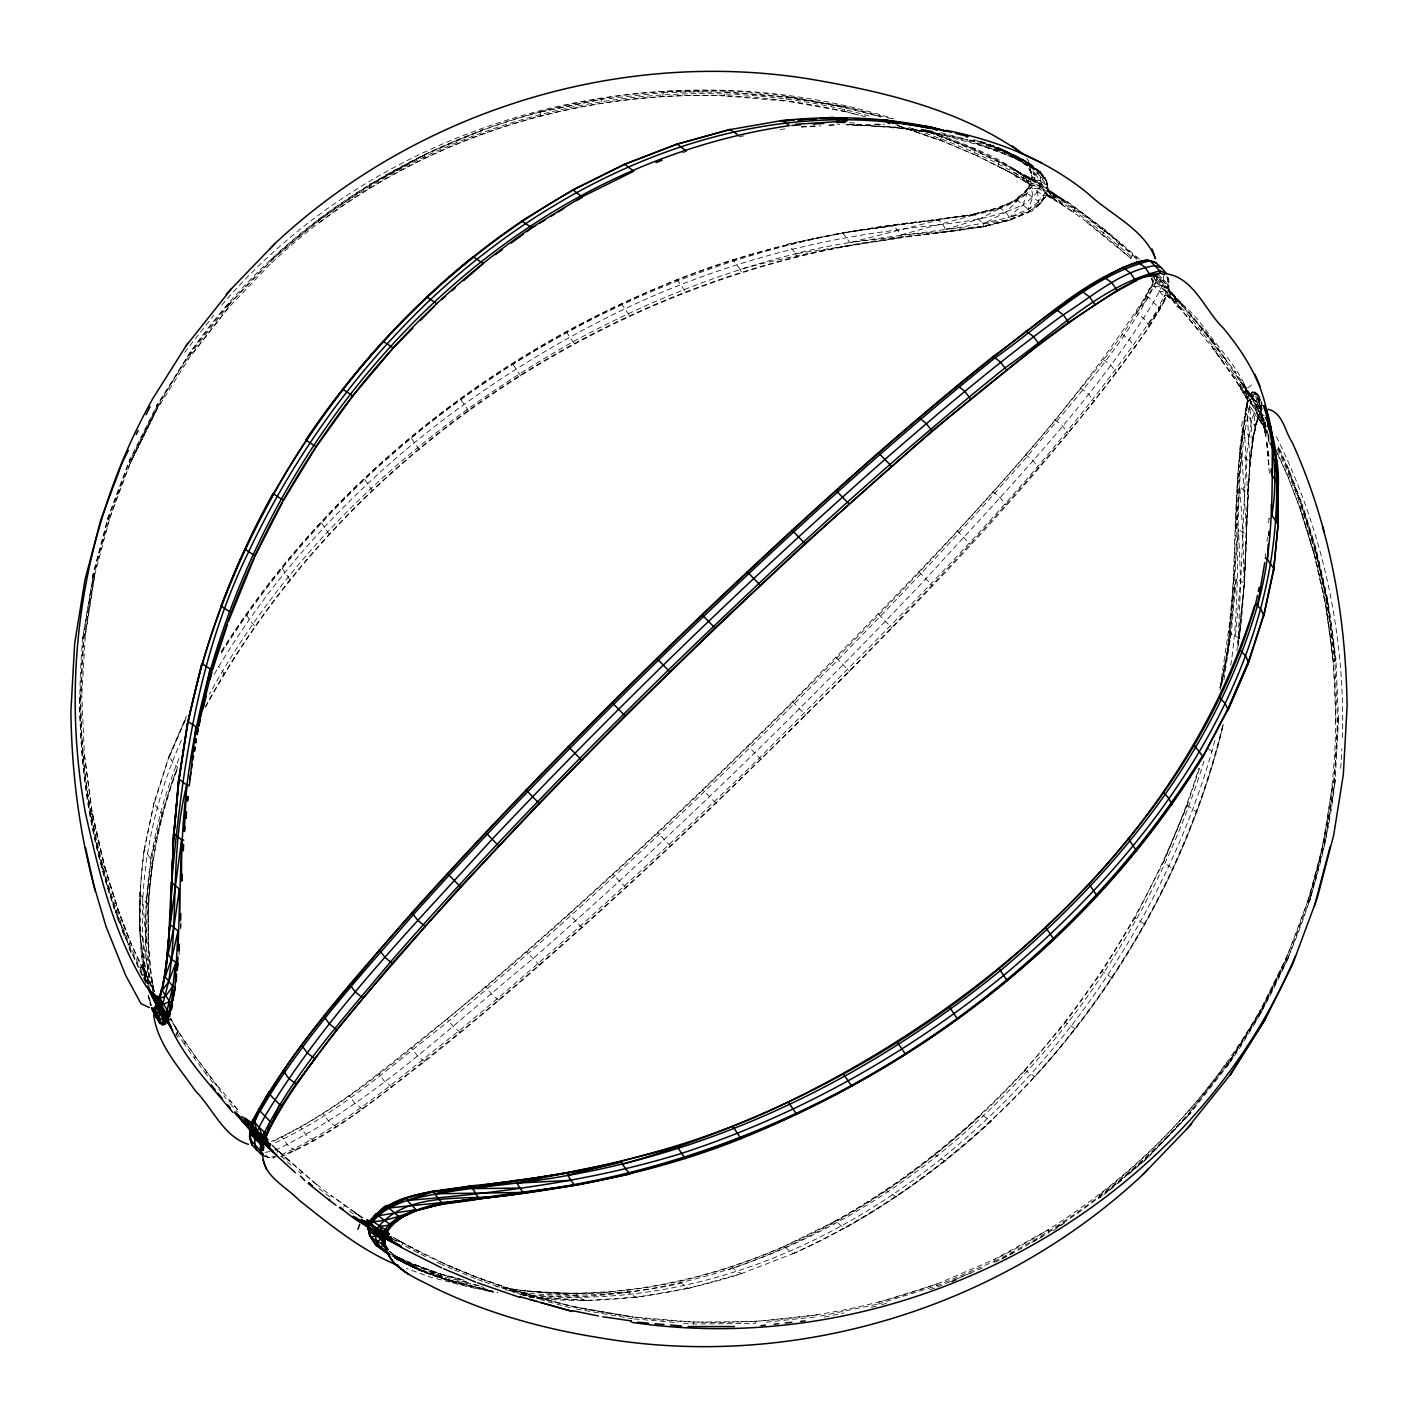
<?xml version="1.0" encoding="UTF-8"?>
<svg xmlns="http://www.w3.org/2000/svg" width="1418" height="1418" viewBox="0 0 1418 1418"><rect width="100%" height="100%" fill="white"/><g stroke="black" fill="none" stroke-linecap="round" stroke-linejoin="round"><path stroke-width="0.75" stroke-dasharray="5 3.75" d="M153.64 990.313C140.949 915.673 151.247 838.41 177.888 767.882M140.01 891.585L139.815 933.576L145.806 981.15C137.493 937.245 138.521 892.082 144.512 847.946L144.388 847.574C138.911 891.213 137.05 935.774 145.008 979.253M147.844 984.429C133.558 901.281 147.773 814.535 182.39 738.016M179.023 758.417C150.255 829.051 138.698 907.307 150.326 982.94M880.897 116.755L845.341 107.272L787.079 96.335C560.589 64.129 320.486 164.453 189.64 353.259L156.618 407.019L129.304 462.002L130.385 463.083L157.646 408.224L190.349 356.078L228.369 307.6L228.582 303.47L229.822 303.824L272.646 259.352L271.494 258.891L271.281 263.34C424.957 117.588 654.407 62.055 858.67 115.018M145.894 981.433L139.903 931.466L140.134 891.957M1264.165 420.313L1249.152 393.619L1247.627 394.062L1249.258 395.976L1252.395 391.988L1257.305 393.442L1260.549 408.437L1259.733 413.276L1264.129 420.88L1260.301 413.613L1259.928 409.731C1256.88 398.812 1242.186 392.024 1241.796 381.779L1260.549 408.437L1260.478 411.645L1268.171 434.068M1230.753 665.379C1244.029 579.873 1230.345 491.16 1249.825 406.292C1254.292 392.644 1236.939 381.052 1234.883 371.268L1241.796 381.779C1235.362 389.365 1249.878 395.941 1247.113 404.786C1227.846 497.789 1241.813 594.638 1220.029 687.624M275.074 1150.282C372.012 1103.984 450.144 1026.597 532.459 959.1C669.597 838.428 800.798 711.056 926.291 578.331C1006.319 490.114 1090.991 403.917 1153.703 301.999C1157.372 293.508 1164.533 285.461 1163.434 275.571M180.795 927.354L180.919 921.044M1238.871 641.166L1237.843 647.547L1246.103 457.996L1251.58 420.348L1258.776 399.433L1254.895 393.53L1252.395 391.988L1249.258 395.976L1247.627 394.062M1220.437 687.836C1242.7 593.717 1227.651 495.467 1248.425 401.489L1232.703 375.274L1212.355 347.109L1214.482 343.032L1182.027 303.682L1156.804 276.616L1156.804 278.584C1059.193 437.24 921.221 568.033 792.591 701.786C681.633 811.894 567.501 918.953 447.219 1018.868C391.013 1062.578 336.881 1111.96 271.387 1141.437M180.777 929.357L180.99 922.746M1239.456 385.98L1212.195 347.321L1179.953 307.812L1168.786 288.918L1155.581 280.144L1152.16 280.392L1151.451 278.194L1152.604 281.402L1156.113 282.182L1166.11 292.445L1166.748 295.919C1183.516 301.999 1195.268 315.7 1205.672 329.738C1219.888 349.909 1239.013 368.042 1247.361 391.581L1244.135 383.888L1248.496 394.133L1244.915 413.737L1247.468 415.084L1242.345 429.796L1239.19 453.406L1241.849 454.239L1246.599 535.508L1244.33 584.464L1239.013 638.862C1249.878 564.701 1241.051 488.182 1258.103 415.066L1250.711 402.783L1247.45 401.223L1248.124 396.579L1246.316 390.553L1224.585 358.169L1190.393 314.548L1169.052 291.629L1168.627 281.278L1166.606 275.5M1221.625 684.929C1242.842 589.197 1231.338 490.22 1248.496 394.133L1245.943 410.245L1247.858 401.329L1247.113 404.786L1249.825 406.292C1247.858 410.883 1236.283 428.785 1244.525 430.576L1247.663 494.279L1246.351 534.249L1244.135 584.269L1236.939 650.844M1239.598 385.767L1243.994 393.584L1246.475 389.294L1245.376 389.542L1251.598 396.934L1251.527 399.025L1248.425 401.489L1247.113 404.786M1246.404 535.295L1249.914 463.916L1247.468 415.084L1254.983 426.003L1254.983 428.076L1249.63 462.055L1246.351 534.249L1235.911 528.205L1237.542 486.321L1241.849 454.239L1249.63 462.055L1252.2 440.112L1258.103 415.066L1253.866 412.053L1249.825 406.292L1252.466 442.345L1247.574 493.056L1239.757 486.746L1237.099 486.108L1239.651 453.671L1244.525 430.576L1252.2 440.112L1258.138 417.654L1267.143 432.189L1263.013 424.673L1259.804 412.762L1250.711 402.783L1247.68 405.158L1244.915 413.737M662.525 96.495L663.589 91.674L725.52 91.036L724.314 95.857C579.625 90.646 433.89 135.685 318.501 223.353L318.82 218.833L319.865 219.382L272.504 259.37M766.429 1322.196L817.105 1316.755L817.016 1314.911L755.475 1321.505L755.422 1323.384L693.508 1324.022L680.303 1322.888M1239.013 638.862L1244.33 584.464L1246.599 535.508M85.346 635.104L83.804 635.441C74.994 728.923 85.7 824.124 116.4 912.926C92.737 844.366 81.003 772.066 80.596 699.57L79.497 697.514L81.783 695.671L85.346 635.104L94.793 575.123L93.269 575.354L82.882 636.877C74.817 723.251 82.723 811.433 109.558 894.084M80.596 699.57L83.875 638.951L93.322 578.952L92.347 576.736L107.91 517.694L129.428 460.354L157.628 404.095L159.029 404.236L131.768 459.095L108.938 520.246L107.91 517.694L110.303 516.258L94.616 575.194L85.169 635.175M1335.224 779.616L1325.741 839.704L1310.09 900.306L1307.697 901.742C1347.898 774.228 1344.158 634.449 1300.111 508.424L1302.433 504.684L1289.423 470.723L1278.345 446.156L1278.203 447.468C1309.807 514.185 1328.347 586.609 1335.791 659.937L1333.328 662.046L1336.022 722.418L1338.503 720.486L1337.404 718.43C1336.5 842.044 1296.637 964.293 1226.198 1065.698L1228.36 1064.741C1286.764 980.848 1323.774 882.723 1335.118 781.123L1334.125 779.049M1338.592 718.997L1335.118 781.123L1324.731 842.646L1309.186 901.653M1340.719 768.361L1341.836 748.686M1342.438 737.75C1345.327 633.421 1322.374 528.152 1275.42 434.83M83.963 639.093L82.882 636.877M1335.791 659.937L1328.081 600.842L1316.134 548.801L1302.433 504.684L1301.334 504.56L1315.089 548.695L1327.018 600.629L1328.081 600.842L1325.706 604.405L1333.328 662.046L1325.706 604.405L1313.777 552.471L1316.134 548.801L1315.089 548.695L1301.334 504.56M179.005 955.289L179.306 950.964M129.304 462.002L130.314 459.06L131.768 459.095M1286.232 958.905L1287.686 958.94L1310.197 898.711L1309.062 897.754L1287.615 954.917L1288.572 957.646L1260.372 1013.905L1227.509 1065.964M1236.354 528.4L1239.757 486.746L1242.788 531.413L1244.135 584.269M755.475 1321.505L693.686 1322.143L693.508 1324.022M228.582 303.47L190.491 352.036L156.778 405.353L157.646 408.224M115.372 912.891L117.871 909.009L104.329 865.228L92.276 813.56L84.672 755.954L82.209 758.063L83.29 759.959M1266.983 541.375L1267.373 537.156M1268.702 522.391L1269.075 518.173L1268.578 522.746M1223.876 679.966L1231.249 633.031L1236.336 578.243L1233.749 577.605M1235.45 635.477L1240.555 580.724L1238.534 528.79L1228.697 632.268L1238.96 638.029M185.74 718.235L169.522 755.723L172.127 761.75L177.534 767.51C155.82 823.45 147.383 883.184 146.107 942.899L148.5 944.069M1265.104 557.912L1265.53 553.516M994.603 1262.463C1068.126 1226.215 1133.868 1175.327 1188.337 1114.158L1189.418 1114.53L1190.429 1111.606L1228.52 1063.039L1261.382 1010.981L1288.696 955.998M1251.598 396.934L1262.428 415.687L1259.468 420.295L1266.965 432.401M175.708 1035.406L178.048 1031.205L170.142 1018.656L185.35 1042.744L225.994 1098.702M891.55 118.775L845.447 106.51L787.079 96.335L785.732 101.157L724.314 95.857M1102.566 234.732L1104.392 231.4L1089.148 219.489L1024.7 175.017C1044.889 186.538 1069.261 203.182 1089.414 218.319L1087.376 222.839L1130.855 258.448C1104.64 235.813 1077.999 212.895 1047.512 196.216L1046.874 192.671L1048.079 189.126L1046.963 187.601L1034.785 179.82L1028.741 178.987L1014.916 170.266L1041.113 183.347C1037.107 198.928 1019.081 204.99 1010.059 217.078C939.709 234.963 866.026 235.158 795.64 253.733C718.004 273.107 643.471 303.47 573.226 341.667C424.868 425.24 291.647 543.449 209.492 694.129M1225.347 359.162L1214.482 343.032L1213.578 343.316L1225.347 359.162L1223.22 362.175L1212.195 347.321M151.655 977.782L153.853 990.491L151.655 977.782L149.244 976.594L148.128 943.75L148.163 903.727L152.896 860.088L150.556 858.741L144.281 849.524L154.208 802.021L169.398 755.369L186.485 715.913M152.612 991.731L148.128 943.75L148.553 904.064L146.178 902.805L152.541 859.751M1151.451 278.194L1153.082 280.197L1151.15 285.408L1154.092 286.312L1159.339 291.133L1166.11 292.445L1200.302 332.202L1202.57 327.895L1213.648 343.333M82.776 638.384L93.269 575.354M1048.717 1233.217L1048.434 1229.725L994.036 1259.539L936.961 1284.052L877.724 1302.557L877.919 1304.135L817.105 1316.755M1323.207 842.877L1332.831 782.825L1334.196 782.559L1337.582 721.957L1334.71 658.041L1335.898 658.501L1338.503 720.486M1181.814 304.888L1182.027 303.682L1170.329 293.154L1171.569 292.392L1175.114 297.585C1169.407 301.006 1180.361 312.811 1181.814 304.888C1175.469 297.266 1164.639 290.584 1168.131 278.992L1165.791 276.315M1245.465 392.237L1247.131 400.036L1250.375 400.479L1260.478 411.645L1258.457 418.877L1259.468 420.295L1258.103 415.066L1264.236 423.663L1262.729 424.939L1255.107 407.586L1224.496 360.863L1190.234 317.153L1161.431 287.021L1154.092 286.312L1136.048 312.793L1143.971 318.607L1149.466 326.583C1025.267 502.451 868.791 652.635 716.037 803.297C622.094 892.808 526.113 980.387 424.815 1061.568C379.014 1095.866 334.719 1134.755 281.225 1156.645M1220.047 687.624L1236.336 578.243L1244.082 583.347M1154.553 275.925C1160.81 278.318 1168.432 284.451 1169.052 291.629L1175.309 296.38L1175.114 297.585L1153.401 275.127L1156.113 282.182C1123.464 346.701 1073.568 400.372 1027.837 455.692C939.514 557.097 845.748 653.663 749.75 747.8C652.51 842.416 552.878 934.71 448.442 1021.35C392.095 1065.166 337.856 1114.654 272.221 1144.202M1152.568 276.882L1167.581 292.445L1172.987 300.882L1167.493 296.114L1168.928 281.757L1166.908 275.978C1171.693 280.853 1164.905 289.875 1171.569 292.392L1168.893 297.319L1166.748 295.919C1054.407 468.525 903.55 612.009 759.587 757.886C662.348 852.502 562.716 944.778 458.28 1031.453C401.418 1075.571 346.825 1125.803 280.303 1155.067M425.595 1256.667L402.109 1244.543L402.836 1243.09L443.338 1263.208L477.21 1277.636L521.505 1292.95L573.971 1306.687L632.268 1316.843L631.949 1318.722L573.528 1308.53L573.971 1306.687C514.645 1292.454 456.277 1272.832 402.836 1243.09L395.533 1238.375M787.079 97.133L845.376 107.289L843.994 111.295L785.767 100.891M1130.855 258.448L1132.822 254.212L1104.64 230.248L1089.414 218.319L1048.381 190.881C1046.059 163.779 1012.558 155.537 992.547 145.398M1220.1 689.963L1231.249 633.031M1117.508 247.122L1119.6 242.655L1088.811 218.868M270.714 260.061C347.109 189.25 440.927 138.184 541.658 111.703L541.091 110.923L540.471 112.004L540.276 115.691M144.281 849.524L154.208 802.021M1104.392 231.4L1104.64 230.248L1119.351 243.825M1252.254 441.937L1257.27 421.128L1257.199 418.186L1253.866 412.053L1254.983 426.003L1257.89 418.611L1265.476 423.574M484.708 1281.961L521.009 1294.528L521.576 1292.72L477.299 1277.405L443.249 1263.438L442.611 1264.945L452.608 1269.128M908.849 127.549C951.726 141.711 994 159.153 1032.251 183.383C1039.731 181.415 1052.617 206.461 1055.79 195.968L1051.553 191.873L1050.632 192.919L1064.174 200.151L1062.188 204.706L1039.288 188.665L1032.96 185.155L1029.344 185.209C1030.496 190.561 1009.563 200.771 1017.823 200.487L1028.103 209.315C1029.805 218.549 1043.152 198.325 1046.573 196.127L1047.512 196.216L1045.137 192.883L1050.525 194.833L1074.401 210.892L1103.629 233.172L1131.812 257.154M1214.907 740.444C1134.329 1039.146 850.747 1327.496 522.285 1294.811M1222.6 725.768C1166.713 952.914 1007.276 1156.219 793.123 1253.636L783.87 1246.493C693.898 1285.47 593.061 1304.135 495.751 1286.41M783.87 1246.493L835.539 1220.898L841.122 1225.79L845.695 1227.669C1033.616 1121.496 1172.863 933.948 1223.38 724.474M1223.291 724.385C1192.113 855.479 1124.722 976.754 1034.91 1076.741L1024.718 1070.005C969.735 1129.508 906.244 1181.159 835.539 1220.898M1055.79 195.968L1056.073 194.815L1049.054 191.731L1048.079 189.126L1032.251 183.383L1028.83 184.375L1013.64 174.06L973.9 154.137L975.566 149.688L923.898 129.446M92.259 578.296L108.814 516.347M221.385 651.429C358.984 435.113 590.491 279.452 842.522 232.712L850.091 242.62C909.807 233.757 972.695 235.406 1029.255 212.062L1010.981 219.896L1005.823 212.151L999.052 207.258C1011.194 202.898 1024.292 197.226 1030.337 185.014L1023.672 177.959L1024.7 175.017L999.69 161.368L975.566 149.688L921.647 129.481M1307.875 901.688L1324.589 838.871L1325.653 841.264L1323.384 842.806M150.556 858.741L162.343 814.198L154.119 803.864L169.398 755.369M898.268 125.901L940.276 140.4L941.96 135.685L921.806 129.091M1024.718 1070.005C1102.779 982.922 1164.16 880.117 1198.866 768.201M1199.557 768.432L1187.079 805.495L1163.309 862.374L1173.342 868.986M1204.042 761.005C1119.706 1038.118 871.84 1287.012 570.993 1296.974L522.533 1294.864M107.803 519.289L130.314 459.06M482.687 1281.269L476.643 1279.178L477.21 1277.636M1014.366 172.588C1037.249 185.616 1007.081 178.26 1015.394 169.646L975.194 150.361M973.9 154.137L1013.533 174.272L997.988 165.8L999.282 162.024M1187.929 803.793L1163.912 861.24L1134.949 917.871L1144.982 924.465M176.665 769.956L175.46 772.81C154.154 829.619 143.041 890.203 145.735 950.946L149.191 988.736M169.345 757.106L186.467 717.579M418.044 1252.998L418.859 1251.296L393.477 1237.595L400.975 1241.991M130.296 462.888L157.558 408.029M1258.971 1013.764L1261.222 1012.647L1260.442 1009.97L1287.615 954.917M1286.41 958.869L1259.149 1013.728L1226.357 1065.68L1188.337 1114.158M1046.874 192.671C1044.144 185.474 1025.267 192.015 1029.698 183.986L1024.399 176.151L999.371 162.485L975.212 150.787L941.587 136.784L919.52 129.162M1261.364 401.418C1264.448 409.128 1256.1 412.851 1263.775 418.842M1149.466 326.583L1159.197 310.028L1158.364 307.334L1166.11 292.445L1167.581 292.445M1262.02 409.536L1254.841 391.935L1257.961 398.919L1260.425 400.284L1255.249 392.343L1252.803 392.414L1250.57 394.771L1253.264 396.296L1260.549 408.437L1261.949 405.743L1258.776 399.433M1264.236 423.663L1265.104 421.997M214.242 674.259C308.592 513.245 458.298 389.17 625.232 308.61C711.251 267.931 803.598 241.485 898.019 229.876C939.886 223.14 984.358 223.636 1023.158 204.564L1027.075 193.149L1032.96 185.155L1029.379 179.093L1024.399 176.151M205.202 706.855C344.149 451.899 614.189 273.266 901.564 237.125L986.698 226.331C903.975 237.196 820.916 247.459 740.178 269.331L732.751 259.405M205.557 707.227C335.96 467.071 583.525 295.547 850.924 245.314L852.838 244.959M273.479 1141.206C352.728 1103.186 417.991 1041.751 485.966 987.123C592.104 896.353 693.934 800.621 792.981 702.194C883.715 611.335 972.553 518.421 1055.276 420.153C1090.495 375.912 1129.1 332.893 1153.614 281.438L1153.082 280.197M1149.183 326.122L1167.493 296.114L1166.748 294.926L1164.001 296.504C1165.525 307.387 1152.55 316.285 1149.183 326.122C1124.704 363.682 1096.468 398.582 1067.931 433.11C985.191 531.36 896.318 624.257 805.584 715.097C694.59 825.205 580.441 932.282 460.159 1032.233C402.889 1076.599 347.995 1127.434 280.746 1156.344M1253.264 396.296L1248.673 395.551L1252.519 397.501L1254.895 393.53L1257.305 393.442L1260.141 397.82M354.996 1212.78L362.547 1217.53L331.457 1195.817L354.996 1212.78L354.039 1214.393L347.091 1209.554M222.98 674.649L223.991 673.018L218.354 666.637M1135.269 917.286L1102.229 971.401L1065.113 1022.857M343.617 1207.143L344.609 1205.548M1073.408 212.487L1074.844 208.517M277.059 1152.426L278.176 1150.937L272.575 1145.336M221.509 651.766C327.381 482.315 493.145 354.447 677.184 279.594C760.473 246.094 849.134 229.308 938.06 219.506C968.299 215.111 1002.739 214.029 1027.075 193.149L1038.348 201.409L1039.678 204.05L1028.919 211.583L1010.697 219.4L983.082 223.991L974.077 214.207L842.522 232.712L975.584 214.597L901.068 234.856L893.287 224.895L938.06 219.506L942.881 224.257L946.763 232.073M221.438 652.954C376.639 408.419 650.667 243.506 939.39 219.896L850.091 242.62L850.924 245.314M288.35 1160.615L270.944 1144.255L316.657 1184.597L315.753 1185.944M316.657 1184.597L288.492 1160.403M301.91 1172.066L300.829 1173.608L297.851 1171.002M218.709 1087.446L195.418 1056.676L172.854 1023.264M206.868 1072.079L205.61 1073.408L213.604 1083.547M195.418 1056.676L194.142 1057.97L205.61 1073.408M156.778 405.353L157.628 404.095M185.492 1042.531L184.18 1043.808L194.142 1057.97M1232.561 375.486L1234.883 371.268L1224.656 358.187M189.64 353.259L191.802 352.302C144.246 420.437 111.136 498.002 93.411 579.129L93.322 578.952M1189.011 318.536L1190.446 314.566M1262.055 408.597L1260.017 414.322L1264.005 419.108M1015.341 199.938L1031.329 187.495L1043.223 195.312C1046.555 206.957 1018.177 215.288 1010.059 217.078L1028.103 209.315L1046.573 196.127L1049.196 197.084L1051.553 191.873C1044.127 190.26 1049.657 177.693 1041.805 174.184C985.085 135.809 913.227 127.407 846.333 124.766L891.39 126.663L925.83 130.474M1148.633 323.924L1158.896 309.549L1166.748 294.926L1168.893 297.319M1136.509 313.112L1148.474 297.177L1158.364 307.334M184.588 352.408L188.576 347.339M189.906 345.655L193.894 340.568M195.205 338.884L199.194 333.797M200.523 332.113L213.799 315.186M229.822 303.824L189.48 354.961L190.437 356.272L228.44 307.812L271.21 263.11M877.919 1304.135L937.263 1285.594L994.497 1261.276L994.071 1259.769C1086.667 1214.145 1167.51 1145.691 1227.563 1061.727L1228.36 1064.741L1189.418 1114.53M1037.497 191.058L1038.348 201.409L1045.137 192.883M83.113 756.556C91.106 835.149 111.792 912.855 147.791 983.348L149.174 982.213C121.859 929.215 103.868 871.928 92.276 813.56L84.477 756.06L81.783 695.671M1039.678 204.05L1044.658 198.024M1024.292 1071.228L1065.503 1022.396L1075.535 1028.972M129.198 947.1L139.159 969.256L141.445 966.527M1028.316 187.265L1033.527 181.681L1033.474 179.82L1028.741 178.987L1029.645 177.941L1033.527 181.681L1046.963 187.601L1048.965 190.987L1064.174 200.151M1056.073 194.815L1055.4 195.507L1063.553 200.7M228.794 1102.07L230.017 1100.687L238.862 1111.109L218.851 1087.251M221.757 305.03C383.232 116.506 658.466 44.543 893.712 118.811M227.571 306.394C382.559 125.901 643.878 51.952 871.68 116.719M1190.234 1113.343L1147.286 1157.939L1099.943 1198.033L1099.499 1194.647M1187.894 1116.126L1146.506 1159.109L1126.211 1176.284M1025.09 1070.289C943.768 1159.02 842.646 1231.037 728.161 1269.908M1288.359 470.687L1301.423 504.648L1288.359 470.687L1289.423 470.723L1286.977 474.693L1277.618 453.973M793.123 1253.636L794.027 1253.282C866.859 1220.916 933.044 1175.132 991.501 1121.142L981.451 1114.566C854.806 1232.986 678.885 1316.188 502.575 1287.739M1099.57 1194.86C1164.603 1144.344 1219.693 1081.455 1260.354 1009.776L1260.442 1009.97M1098.276 1198.618L1145.496 1158.63L1146.506 1159.109L1146.719 1154.66M1109.319 1190.588L1116.072 1184.863M1117.774 1183.427L1124.527 1177.702M980.423 141.463C998.378 145.983 1014.083 158.692 1029.734 165.906L1034.041 172.907L1034.679 177.764L1031.187 179.873L1032.286 177.693L1029.734 165.906L1018.585 157.416L998.662 147.596L996.535 147.844L974.485 139.886M1247.734 387.858L1251.669 384.898M1313.777 552.471L1325.706 604.405M102.947 869.234L101.919 867.639L104.329 865.228L92.454 813.453M319.724 219.382L370.931 184.287L425.223 154.473L482.439 130.208L481.748 129.463L481.074 134.196M1057.544 1227.137L1064.617 1222.298M1053.29 1230.7L1065.645 1222.21M1257.199 418.186L1258.138 417.654L1258.457 418.877M994.497 1261.276C1068.729 1224.567 1135.588 1173.679 1190.429 1111.606L1189.56 1110.188M1001.693 1258.989L1016.741 1250.729M1031.79 1242.487L1043.081 1236.301M1175.309 296.38L1174.388 296.841L1202.375 329.118M92.276 813.56L90.008 815.704L91.071 817.442M937.528 1286.959L984.907 1266.877M950.734 1281.571L970.479 1273.169M952.045 1281.819L957.965 1279.302M999.052 207.258L1015.802 200.186L1027.075 193.149C1020.145 193.61 1030.673 185.847 1032.96 185.155L1047.158 190.367L1054.248 199.211L1073.55 212.275M682.413 152.878L686.436 151.336M731.564 1266.664L736.864 1271.698L741.986 1273.541C676.067 1294.74 606.319 1305.109 537.138 1298.392M740.692 1273.86L794.027 1253.282M974.077 214.207L999.442 207.524L1017.823 200.487L1005.823 212.151L983.082 223.991L983.826 226.827L1010.981 219.896L983.578 226.331L946.072 229.273L979.501 218.975L1001.197 207.879L974.077 214.207L938.06 219.506M741.72 1273.47L688.138 1288.501L679.116 1281.287M689.272 1288.093L636.008 1297.452L628.316 1292.401L627.093 1290.203M637.231 1297.027L584.783 1300.714L577.108 1295.644L575.992 1293.446M521.505 1292.95C656.339 1334.409 804.236 1332.548 936.926 1283.804L936.908 1287.455L926.663 1290.646M881.624 1304.72L889.813 1302.149M1260.549 408.437L1261.878 408.065L1260.531 410.812L1246.316 390.553M393.725 1256.419C422.068 1275.544 456.454 1283.042 489.121 1291.39L490.929 1291.036C457.535 1282.865 423.681 1274.605 393.46 1257.642L441.636 1276.165L470.918 1283.645M973.758 213.941L999.442 207.524M393.885 1255.657L420.703 1269.837L401.081 1259.999L398.671 1260.159L420.703 1269.837L451.722 1281.003L449.772 1281.323L414.34 1267.887L393.46 1257.642M1262.428 415.687L1260.921 416.094L1264.324 420.862M541.57 111.685L602.349 99.1L601.923 98.303L600.984 103.089M540.471 112.004L601.338 99.366L663.89 92.489M824.319 1317.092L830.913 1315.762M832.986 1315.301L843.94 1312.962M871.237 1307.307L877.529 1305.996M738.884 136.713L745.389 135.596M780.06 129.641L786.565 128.542M512.536 1291.816C568.583 1298.232 625.338 1295.485 680.463 1283.45M265.06 1152.355L271.228 1151.345M276.457 1156.131L268.25 1157.478L262.17 1155.315M265.645 1155.085L268.25 1157.478L274.613 1157.354M264.439 1155.883L270.998 1158.329L275.074 1157.655M894.758 225.533L842.771 232.977L788.124 243.843L795.64 253.733L901.777 237.604M983.826 226.827L946.533 231.595L901.068 234.856L901.564 237.125M801.259 126.787L816.165 125.847M828.945 125.032L839.598 124.359M801.56 127.106L820.721 125.901M829.229 125.351L835.627 124.961M1043.223 195.312L1047.494 195.276L1049.196 197.084M628.316 1292.401L576.275 1293.783L526.326 1291.018L527.319 1293.216L534.976 1298.285M663.057 92.737C736.261 89.618 810.192 96.619 880.667 117.074M1033.474 179.82L1040.901 181.185L1046.661 185.297L1048.168 189.888L1062.312 204.493M848.106 124.288L884.3 124.713M1041.113 183.347L1040.901 181.185L1034.679 177.764C1027.181 176.895 1032.96 161.28 1025.037 157.345M534.515 1297.576L527.656 1296.531L586.113 1300.271M849.559 122.781L858.209 123.206M875.526 124.04L884.194 124.465M848.194 124.536C909.647 127.071 973.404 134.125 1028.617 163.176L1029.752 165.445M536.376 1297.842L586.414 1300.341M577.108 1295.644L526.592 1291.337L501.423 1287.402M725.626 91.833L787.114 97.151M693.686 1322.143L632.268 1316.843L573.918 1306.935M634.147 1318.9L658.324 1320.991M660.522 1321.186L678.105 1322.693M927.992 130.722L934.444 131.431M1252.395 391.988L1255.249 392.343L1258.369 399.291L1267.178 435.149M481.358 1286.303L489.121 1291.39L497.718 1292.56M1041.805 174.184L1045.775 179.891L1047.742 187.442L1047.158 182.319L1040.883 172.216L1029.415 165.073L1008.517 155.182L1007.56 152.949L937.245 133.54L891.39 126.663M921.292 129.375L930.031 130.686M505.446 1289.919L527.319 1293.216L506.137 1289.228M492.684 1290.823L471.467 1287.615L430.806 1277.246L406.346 1268.49M528.311 1296.637L534.604 1297.594M489.121 1291.39L497.86 1292.702M479.266 1285.878L445.553 1279.125L418.948 1270.191L451.722 1281.003M490.61 1290.965L449.772 1281.323L485.098 1289.228L445.553 1279.125L441.636 1276.165L391.811 1254.416M940.772 132.743L967.874 139.638M969.965 140.169L976.222 141.747L977.108 143.962L1028.617 163.176L1005.238 150.928M391.474 1254.044L409.146 1262.623L440.75 1273.967L459.556 1278.77M464.023 1280.17L441.033 1274.303L409.447 1262.977L391.208 1253.937M473.009 1284.176L479.284 1285.771M451.367 1280.933L490.929 1291.036M844.047 111.047L858.634 115.195M860.761 115.514L867.036 117.18M521.009 1294.528L531.52 1297.328M539.921 1299.562L571.419 1307.963M1016.157 157.575L1027.554 166.066L1031.755 172.961L1031.187 179.873L1034.041 172.907L1045.775 179.891C1030.478 159.419 1005.681 150.521 982.568 142.066M1167.28 277.432L1168.627 281.278L1168.042 284.805L1163.38 279.435L1156.804 276.616L1168.042 284.805L1168.574 287.127L1156.804 278.584M1148.474 297.177C1140.32 297.053 1153.632 283.954 1156.113 282.182L1168.007 290.07L1173.253 300.563L1179.953 307.812M1155.422 276.191L1157.939 276.918M468.631 1282.51L441.033 1274.303L409.146 1262.623L410.086 1264.856L414.34 1267.887L441.636 1276.165L440.75 1273.967M970.018 139.903L976.222 141.747L973.617 139.779M1118.873 243.134L1132.592 255.382M896.389 1196.987L885.984 1190.127M1000.452 148.606L1016.6 157.682L1027.057 165.924L1031.24 172.783L1034.041 172.907L1040.901 181.185L1040.121 176.045L1035.512 168.707L1018.585 157.416L1016.6 157.682L996.535 147.844M930.332 131.094C961.138 143.448 994.709 153.729 1020.942 174.379L1015.589 169.93L1024.771 177.126L1029.344 185.209L1027.731 182.426L1013.64 174.06M940.347 140.169L973.811 154.367L940.347 140.169L896.318 124.979L940.276 140.4M976.825 143.608C1000.647 153.729 1031.967 158.444 1046.768 181.929L1046.661 185.297L1040.121 176.045L1029.734 165.906L1040.883 172.216L1018.585 157.416L1027.554 166.066L1031.24 172.783M980.565 141.765L1003.288 149.9M974.237 139.833L996.907 147.951M945.079 1161.307L934.657 1154.447M394.718 1239.864L400.815 1242.274M980.139 141.942L1007.56 152.949L1004.724 150.911M454.611 1269.961L468.631 1275.828M470.634 1276.661L476.643 1279.178M359.002 1216.467L362.299 1217.867M1014.951 170.284L1029.645 177.941L1027.288 183.188L1022.892 179.43M1264.218 415.687L1261.772 414.446L1257.961 398.919L1266.292 438.286L1261.772 414.446L1265.512 435.805M436.939 1262.18L442.611 1264.945M392.556 1256.313L410.086 1264.856L389.737 1253.53M421.093 1269.943L400.656 1259.875L389.312 1251.261L401.081 1259.999L391.421 1252.643M1252.519 397.501L1249.488 395.728L1240.91 381.991M1186.689 805.264L1197.111 812.124M392.68 1239.066L396.455 1241.264M354.872 1212.993L362.547 1217.53M1024.204 175.619L1031.205 179.661L1034.785 179.82L1034.679 177.764M1112.261 977.995L1101.839 971.135M1208.118 748.615L1216.095 754.482M295.6 1150.849L287.712 1145.195L282.164 1137.094M314.016 1140.923L306.182 1135.251L300.598 1127.186M336.367 1126.92L328.586 1121.213L322.95 1113.183M362.423 1108.947L354.73 1103.186L349.023 1095.21M274.791 1148.899L278.034 1151.15M1121.727 334.081L1129.614 339.93L1135.162 347.853M392.006 1087.092L384.402 1081.278L378.606 1073.373M1103.186 359.392L1111.021 365.312L1116.622 373.147M424.815 1061.568L417.3 1055.683L411.433 1047.867M1080.835 388.053L1088.599 394.044L1094.253 401.808M460.602 1032.552L453.193 1026.614L447.219 1018.868M1054.832 419.799L1062.525 425.896L1068.25 433.553M498.994 1000.364L491.691 994.319L485.63 986.662M316.799 1184.385L331.316 1196.03M319.015 1188.479L330.429 1197.395M1025.374 454.398L1032.995 460.584L1038.791 468.135M539.638 965.25L526.273 951.549M992.742 491.497L1000.239 497.771L1006.142 505.233M582.107 927.585L568.76 913.901M957.168 530.775L970.55 544.494M287.375 1161.909L291.86 1165.809M625.994 887.757L612.629 874.073M918.988 571.826L932.37 585.545M1158.116 274.631L1163.38 279.435M670.785 846.191L657.438 832.508M1139.363 259.104L1106.625 230.957L1067.151 201.445L1055.417 196.925L1048.239 197.474L1055.063 198.041L1046.36 195.152L1039.305 203.607L1028.103 209.315L1032.924 196.942L1031.329 187.495M878.575 614.313L891.94 628.014M281.491 1156.485L284.433 1159.197M1137.13 258.182L1132.149 254.673L1136.899 259.352M836.301 657.775L849.666 671.476M716.037 803.297L702.672 789.631M792.591 701.786L805.956 715.487M761.253 759.587L747.889 745.903M1314.982 548.589L1327.018 600.629L1334.817 658.165L1326.911 600.505M254.531 625.781L248.983 619.276L246.058 613.285M175.407 1028.564L177.906 1031.418M230.088 1103.541L237.799 1112.315M1159.339 291.133L1164.001 296.504M289.697 579.359L281.225 566.863M676.953 279.328L685.443 291.86M329.153 534.231L320.681 521.735M372.455 490.876L363.983 478.38M1201.755 328.232L1214.304 344.273M139.903 893.606L146.178 902.805M148.855 983.932L145.7 971.915L139.815 933.576L146.107 942.899L142.669 898.321M621.244 303.487L629.734 315.984M419.196 449.772L410.724 437.276M566.19 331.617L574.662 344.131M468.826 411.344L460.354 398.866M1254.77 408.721L1259.255 415.208M520.849 376.018L512.359 363.522M176.718 1032.464L184.18 1043.808M175.867 1034.147L178.012 1037.391M1240.839 381.974L1249.152 393.619L1246.192 398.228L1240.785 384.721M141.286 966.704L154.349 991.412L130.456 942.615L117.694 909.151M741.26 271.937L740.178 269.331M149.014 982.408L154.083 991.678M796.597 256.392L795.64 253.733M139.992 970.479L146.745 984.216L129.162 946.391L117.233 914.982M140.134 971.224L146.905 984.996M170.798 1018.106L173.138 1022.963M1260.425 400.284L1257.305 393.442L1252.803 392.414L1249.258 395.976L1254.895 393.53L1257.27 402.163M1278.15 448.07L1288.43 470.758M1277.317 449.116C1308.903 515.78 1327.443 588.169 1334.887 661.444M1276.076 450.02L1287.136 474.534L1299.951 508.566L1313.6 552.595L1300.111 508.424L1287.136 474.534M129.073 948.429L131.785 954.474M117.145 914.894L129.251 946.462M115.496 911.544L128.294 945.097L130.633 942.438L117.871 909.009L104.152 865.37M116.879 916.843L119.147 922.746M122.143 930.633L125.156 938.539M142.952 964.665L145.7 981.362M148.394 995.578L151.584 1005.539M1151.735 278.69L1152.604 281.402M114.858 909.452C91.337 841.335 80.082 769.495 79.497 697.514M110.214 896.176L114.078 908.708M148.323 995.578L150.556 1005.681L148.11 995.613M1260.903 402.216L1261.843 406.062M149.581 999.087L150.698 1003.536L149.617 999.211M146.426 981.93L142.881 966.899L149.244 976.594L142.598 938.379M369.566 188.275L370.009 183.666L370.931 184.287L425.329 154.473L424.514 153.782L423.964 158.462M1265.335 422.085L1266.451 428.466M151.265 977.445L153.445 990.136M1266.983 442.593L1269.27 457.748M1266.859 442.54L1269.057 465.76M1266.469 442.186L1269.482 473.896"/><path stroke-width="1.5" d="M168.866 1019.737C159.649 1010.591 153.569 997.793 147.72 986.184L146.763 986.308L160.411 1012.913L164.47 1018.815L167.501 1020.588L170.639 1027.252L167.838 1022.697L168.866 1019.737L162.255 1007.613L159.88 998.219L161.989 988.027L158.94 1001.25L165.463 1017.273L172.659 1030.514M339.31 1207.657C349.484 1213.454 358.435 1225.312 371.197 1224.071C379.599 1211.646 393.406 1205.087 407.25 1200.461C459.751 1186.458 514.663 1185.714 567.909 1175.38C727.274 1147.711 875.757 1072.114 1000.576 970.461C1115.647 873.984 1215.669 751.292 1257.624 604.901C1272.495 553.144 1272.442 499.278 1272.23 445.943C1271.308 432.242 1270.794 417.831 1264.129 405.495L1266.185 411.645M181.575 880.808C177.25 534.054 437.293 177.09 789.684 125.599L781.992 120.548L728.444 129.853L729.862 129.499L737.537 134.55M1269.872 442.824C1284.726 466.823 1274.942 499.26 1277.866 526.043L1277.99 526.415C1275.881 490.699 1282.386 450.02 1265.423 417.353M1271.219 470.741L1271.875 475.065L1278.167 484.371L1278.097 524.394L1273.612 570.426L1263.793 615.979L1261.098 609.456L1255.657 603.802L1257.447 595.525M177.959 957.097L177.25 970.142M177.977 950.556L181.646 839.722L173.847 833.695L178.792 778.961L187.85 721.408L201.905 663.518L211.956 670.165L198.414 725.892M602.792 1316.755L630.921 1320.867M156.742 1002.703L156.547 1004.671L164.47 1018.815L166.757 1020.109C163.531 1031.63 153.268 1012.806 151.531 1007.631L153.233 1011.353L155.236 1010.821L156.476 1004.937L153.339 1009.067L153.233 1011.353L160.039 1023.441L164.772 1024.594L167.749 1020.357L167.838 1022.697L170.798 1025.976M234.218 1112.315L260.646 1141.65L260.256 1149.643L262.17 1155.315L252.262 1145.195L249.55 1136.74L250.011 1127.913L250.348 1139.505L263.393 1154.323M250.011 1127.913L250.348 1139.505L250.632 1131.404L249.408 1127.7L255.169 1139.133L260.451 1143.918C265.201 1142.802 264.687 1153.259 260.256 1149.643M295.334 1172.651L268.906 1148.474L269.916 1145.531L262.454 1136.385C294.589 1071.529 344.344 1017.61 390.163 962.308C478.486 860.903 572.252 764.337 668.25 670.2C776.585 564.967 887.579 462.162 1005.433 367.581C1054.443 333.478 1100.51 285.514 1159.889 270.927L1166.11 273.213L1161.448 267.842L1155.227 265.556C1120.255 271.139 1092.374 296.468 1063.27 314.814C1001.462 359.569 943.094 408.845 885.541 458.9C748.403 579.572 617.202 706.944 491.709 839.669C411.752 927.975 326.636 1013.976 264.776 1116.498C259.671 1126.743 250.897 1138.601 256.924 1150.547M183.808 840.165L181.646 839.722L170.213 924.589L173.652 833.518L170.213 924.589L178.048 930.917L174.999 987.123L172.588 1000.913L175.034 989.374M180.6 920.317L180.813 913.706M181.965 880.897L182.248 874.463M183.312 850.889L183.613 844.454M173.652 833.518L170.125 923.348L165.144 976.772L172.819 986.343L174.999 987.123L169.557 1015.111L166.296 1013.533L158.94 1001.25L159.809 995.276L156.547 1004.671L160.411 1012.913L158.391 1017.149L156.281 1017.592L151.513 1007.666M1271.308 504.418L1271.822 515.195L1278.097 524.394L1273.612 570.426L1273.718 568.476L1267.444 559.259L1268.241 544.264M1268.702 535.703L1268.915 531.413M184.269 831.338L186.751 784.969L178.987 779.138L187.85 721.408L197.9 728.037L196.942 734.453L197.9 728.037M179.129 950.875L179.377 946.533M178.048 930.917L171.489 959.295L165.144 976.772L169.93 923.1L170.213 924.589M1254.629 605.486C1185.466 831.178 995.259 1000.878 788.266 1102.016C688.918 1149.874 580.547 1175.416 471.113 1185.838C436.584 1191.669 394.222 1191.829 369.761 1220.827L371.197 1224.071L377.046 1228.307L383.374 1231.834L386.99 1231.781C407.196 1202.996 449.134 1205.105 480.082 1198.671C569.043 1189.028 657.722 1172.154 741.047 1138.672C928.471 1062.561 1096.522 931.147 1202.482 757.496L1228.112 708.326L1248.655 660.894L1263.881 614.136M178.863 950.716L179.324 944.264M169.93 923.1L167.661 953.357L162.201 990.579L169.699 1001.533C175.158 1001.533 171.312 1015.341 167.218 1010.112L159.88 998.219L164.896 974.52L167.661 953.357L171.489 959.295L177.941 963.655L177.126 970.054M186.095 818.416L186.467 814.038M187.584 800.886L187.956 796.491L187.46 800.833M184.606 831.427L185.014 827.048M185.829 818.31L186.449 811.752M388.178 1249.488L381.726 1239.261L368.237 1227.811L369.992 1221.802C378.943 1209.714 392.449 1202.73 406.328 1197.643L407.25 1200.461C499.473 1193.034 592.21 1180.875 680.924 1153.578C798.671 1115.292 908.105 1053.45 1003.891 975.23C1157.425 846.971 1293.269 660.983 1275.03 450.942L1274.835 452.767L1270.67 426.02L1274.959 453.175L1272.797 440.803M1271.822 515.195C1278.345 478.646 1273.258 441.37 1264.094 405.743L1267.036 411.557L1274.959 453.175M176.116 980.955L176.576 976.63M441.583 1267.887C411.504 1252.484 382.257 1239.367 356.538 1218.718M189.303 785.732L195.808 727.363M175.531 982.851L176.594 974.326M1202.482 757.496L1227.988 709.62L1248.478 662.277L1245.873 656.25L1240.112 650.118M1277.99 526.415L1278.167 484.371M165.144 976.772L167.873 953.694M162.521 1024.948L164.364 1024.186L163.779 1020.109L156.529 1007.95L157.061 1004.033L155.236 1010.821L162.113 1024.54L164.364 1024.186L165.924 1021.261L164.47 1018.815L162.272 1023.052L160.039 1023.441L153.498 1011.513L160.039 1023.441M179.395 889.086L173.776 927.886L167.944 955.2L171.312 882.351L179.395 889.086L180.033 920.778M572.624 1310.711L598.467 1315.993M195.028 747.268L194.39 751.54L194.886 747.197M189.888 779.138L190.881 772.757M191.554 768.485L192.228 764.231M192.883 759.977L193.557 755.723M197.315 734.63L197.971 730.376M1257.624 604.901L1264.75 562.485M270.944 1144.255L261.781 1139.983L251.801 1123.676L245.367 1118.111L243.293 1122.294L273.408 1151.416M385.164 1237.116L385.324 1244.366L382.523 1244.242L370.842 1237.258L368.308 1228.998L370.842 1237.258L376.018 1245.128L388.656 1254.416L382.754 1248.62M166.757 1020.109C164.559 1023.743 155.36 1014.189 153.233 1011.353L156.547 1005.575M269.792 1147.96L268.906 1148.474L265.006 1144.645L267.683 1139.717L265.981 1137.165L270.023 1121.301L260.114 1111.163L259.281 1108.486C301.041 1036.753 357.779 975.23 411.858 912.767C504.507 809.554 601.941 710.737 701.963 614.703C795.906 525.192 891.887 437.613 993.185 356.432C1042.301 322.187 1087.766 274.72 1147.268 259.919L1156.219 263.057L1161.448 267.842M198.325 725.945L209.882 669.385M1258.333 591.377L1259.219 587.247M1273.718 568.476L1263.668 615.607L1248.602 662.631L1228.112 709.975L1225.329 703.718L1219.622 697.461M336.013 1205.211L329.419 1200.337L329.685 1199.185M201.905 663.518L188.027 721.585L179.04 779.971L173.9 834.617L178.792 778.961L173.847 833.695L171.578 883.609C181.823 770.169 197.811 655.471 248.575 551.974C293.101 457.34 355.032 371.126 430.912 299.127C562.361 175.424 748.084 91.78 930.669 128.418M188.098 722.311C204.281 642.141 233.474 565.038 273.018 493.535L283.44 500.394L315.026 448.708M198.839 726.105L200.399 719.688M202.987 708.965L206.106 696.114M210.272 678.974L211.831 672.54M356.645 1218.7L381.548 1237.17L392.68 1239.066L361.484 1219.303L360.473 1222.245L401.4 1246.369M1314.415 906.208L1330.155 846.599M161.989 988.027L158.905 998.68L151.974 994.355L152.843 992.689L158.231 998.378L157.77 1001.108L165.392 1019.382L167.838 1022.697L169.362 1022.272M168.972 1017.716L166.615 1015.837L166.296 1013.533L172.819 986.343L175.726 963.07L168.636 981.735L160.411 1012.913M520.211 1296.743L572.5 1311.473L541.127 1302.628M162.184 988.506L158.94 1001.25L154.757 999.371L151.974 994.355L155.555 1000.434L154.615 1000.629L149.776 989.941M1255.657 603.802C1213.808 749.909 1113.981 872.371 999.123 968.654C889.175 1059.884 759.392 1124.882 622.36 1164.267L621.403 1161.608L516.896 1183.126L516.187 1180.379M202.189 664.315C259.902 467.107 393.371 291.186 573.12 190.03L582.124 196.801L633.793 171.188L624.877 164.364L572.305 190.331L521.611 221.013L531.679 227.571L582.124 196.801M211.956 670.165C263.961 491.993 377.95 332.078 531.679 227.571M212.363 670.395L227.252 625.09M228.617 620.978L254.247 557.912M156.476 1004.937L155.236 1010.821L159.791 1014.225L157.061 1004.033M357.939 1229.353L359.711 1224.195M234.998 1111.942L246.555 1124.456L236.788 1115.239L237.001 1114.034L247.193 1125.041L252.439 1126.158L262.454 1136.385L267.683 1139.717L265.981 1137.165L279.647 1104.604L269.739 1094.466L268.888 1091.825L251.801 1123.676L249.763 1129.685L260.451 1143.918L262.543 1150.211L263.145 1142.394L269.119 1147.286M520.388 1296.389L519.998 1297.47L477.636 1282.829M231.311 612.736L221.084 606.035C272.575 470.156 359.959 348.048 473.169 256.782L483.343 263.553L463.438 280.764M156.529 1007.95L157.097 1006.585M630.921 1321.665L631.382 1320.583M243.506 1121.106L250.88 1123.428L259.281 1108.486L252.439 1126.158C282.554 1059.725 333.655 1006.018 379.528 950.29C481.553 833.341 590.508 722.613 702.353 615.058C806.47 516.134 912.607 418.93 1026.437 331.227C1057.385 308.273 1088.421 284.947 1122.914 267.506C1133.212 263.482 1145.425 256.711 1156.219 263.057M1194.009 744.982L1202.446 755.954C1055.878 991.767 799.167 1158.222 523.207 1192.432C475.792 1204.485 412.213 1185.59 377.046 1228.307C373.324 1233.536 377.401 1239.492 376.018 1245.128L390.003 1255.072M128.364 450.339L122.444 462.25L100.713 520.14L84.974 579.749L74.658 643.577L70.9 711.588C71.662 770.169 78.699 828.715 93.836 885.364L106.102 926.698L125.582 975.159L140.931 1003.607L149.298 1007.578M136.252 434.475L138.237 430.505M146.125 414.641L150.06 406.718M1295.556 955.75C1188.266 1209.678 902.752 1362.131 631.914 1322.374M1186.529 1129.295L1230.31 1074.738L1265.069 1019.631L1292.684 964.098L1317.287 897.86L1333.735 834.954L1343.342 774.423L1347.1 706.412C1345.859 616.015 1329.765 524.837 1292.135 442.239C1284.761 431.444 1282.918 412.603 1268.064 409.253M282.466 502.309L255.098 555.874L244.658 549.014M1164.55 274.738L1160.403 273.213L1150.051 274.755L1135.57 280.48L1117.1 290.353L1068.658 322.311L1039.075 344.149L932.034 430.877L804.999 543.502L714.938 627.961L625.019 715.806L539.017 803.297L460.407 886.87L392.183 963.247L336.757 1029.663L296.061 1083.848L281.881 1105.26L267.399 1133.142L264.475 1132.238L259.21 1127.434L254.531 1122.081L253.751 1119.174L251.801 1123.676L241.716 1116.533M260.114 1111.163C301.945 1039.27 358.825 977.622 413.01 915.035C505.836 811.592 603.501 712.563 703.736 616.298C797.873 526.592 894.067 438.836 995.578 357.496C1044.8 323.18 1090.371 275.606 1149.998 260.77L1159.889 270.927C1161.041 278.903 1140.196 273.674 1135.871 280.959C1101.378 298.383 1070.342 321.691 1039.394 344.627C941.924 419.48 850.428 501.759 760.562 585.492C644.481 694.802 531.821 807.852 425.258 926.503C371.215 988.984 314.459 1050.49 272.752 1122.258L270.023 1121.301M282.359 1105.579L266.797 1132.893L264.971 1137.13L267.133 1140.391L263.004 1138.441L244.304 1119.351M269.19 1092.285L259.583 1108.947L254.531 1122.081L257.137 1131.564L263.004 1138.441L266.424 1138.193L262.454 1136.385L259.21 1127.434M360.757 1221.111L369.992 1221.802L371.764 1218.984L373.182 1221.696L385.076 1229.53L385.997 1231.976L389.046 1233.802L386.671 1239.048L391.971 1240.892L391.669 1242.026L386.671 1239.048C374.263 1233.305 365.489 1222.458 353.295 1216.183L353.011 1217.318L360.473 1222.245L361.147 1221.572L367.28 1225.223L369.743 1231.693L381.726 1239.261L384.757 1239.421L384.154 1237.329L369.46 1224.266L368.822 1220.721L367.138 1219.852L364.781 1225.063L361.005 1221.66M186.148 345.762L231.471 288.705M1231.852 1072.238L1230.31 1074.738L1265.069 1019.631M187.69 343.262L152.931 398.369C82.829 523.224 59.627 672.079 85.364 812.709C98.976 872.336 113.67 934.71 146.426 986.893M1202.358 757.159C1065.29 978.296 830.93 1137.183 575.478 1185.288L480.082 1198.671L388.816 1207.976C387.61 1198.618 373.501 1218.541 373.182 1221.696C397.412 1220.224 418.221 1206.736 442.044 1203.173L575.229 1185.023L629.876 1174.157M314.938 1058.732L296.539 1084.167L288.634 1078.318L283.086 1070.413M401.542 1246.865L387.256 1238.463M521.859 221.102C436.141 278.814 363.363 354.429 305.739 440.005L316.161 446.865L352.887 395.888L393.282 347.995L412.851 328.161M385.944 1237.17L382.842 1237.152L382.789 1235.291L387.504 1232.614L389.507 1223.982L383.374 1231.834L384.065 1233.607L388.585 1234.564L383.374 1231.834L378.907 1225.95C394.417 1227.651 402.127 1213.897 416.059 1209.66L418.204 1210.281L443.55 1203.545L478.469 1198.015L471.113 1185.838C440.2 1192.786 401.099 1190.376 378.252 1215.705L389.507 1223.982L399.061 1216.821L401.524 1217.371L417.831 1210.015L442.044 1203.173L434.564 1193.796L433.819 1190.96L406.611 1198.139L388.816 1207.976L399.061 1216.821L385.997 1231.976L389.046 1233.802M263.004 1138.441L261.781 1141.969L265.804 1144.255M167.218 1010.112L169.876 1016.281L166.615 1015.837L165.392 1019.382L167.962 1021.403M269.686 249.036L274.95 243.559C415.864 111.738 617.326 48.62 808.118 78.752C882.404 91.372 960.5 109.257 1022.786 153.942L1012.275 145.93M397.909 1266.309L408.632 1274.392L394.044 1263.385L387.451 1253.175C396.561 1271.414 417.548 1278.646 434.333 1287.686C485.913 1312.802 541.587 1328.418 598.095 1337.493C792.308 1371.578 999.247 1309.168 1143.05 1174.441L1148.314 1168.964M226.26 294.111L274.95 243.559M1143.05 1174.441L1191.74 1123.889M420.366 320.521L433.908 306.784M156.884 996.535L158.231 998.378L159.153 997.723L157.575 996.021L154.615 1000.629L165.392 1019.382L168.334 1020.783M441.884 299.411L445.199 296.557M451.846 290.814L455.16 287.943M300.474 1176.054L304.799 1180.645M495.502 254.637L502.468 249.533M511.154 243.169L523.331 234.254M526.805 231.701L530.279 229.149M276.74 1154.908L272.203 1150.973M532.016 227.873L535.756 225.604M539.496 223.317L545.097 219.896M550.698 216.475L554.438 214.207M558.178 211.92L563.779 208.499M576.86 200.523L582.461 197.102M729.862 129.499L676.014 144.459L623.69 164.648L572.039 190.242L573.12 190.03M163.194 1004.352L169.699 1001.533L169.557 1015.111M655.931 162.645L661.976 160.323M244.233 1121.833L243.293 1122.294L237.568 1114.867M793.548 120.158L780.467 120.92L781.992 120.548C838.605 114.911 896.495 117.304 951.549 132.388M385.324 1244.366L384.118 1239.332L381.548 1237.17L381.726 1239.261L376.461 1241.105L381.371 1248.638L388.656 1254.416L381.885 1248.779M159.88 998.219L165.587 996.234L172.819 986.343L171.826 1002.508L168.972 1016.298L166.296 1013.533M820.933 118.35L833.217 117.286L840.892 122.356L845.217 122.568M375.504 1235.822L370.842 1237.258L367.368 1225.95L368.237 1227.811M153.179 1008.535L155.129 1007.968M911.792 124.66L928.843 126.592L945.558 131.218M621.633 1162.069C560.145 1177.773 496.424 1180.379 434.564 1193.796L523.207 1192.432L519.945 1188.089L471.786 1188.639L567.076 1172.686L567.909 1175.38L676.989 1146.506L685.249 1158.595M728.728 129.907L676.014 144.459M966.473 136.997L968.069 136.589L955.679 133.434M575.229 1185.023L524.678 1193.07L443.55 1203.545L417.831 1210.015L401.064 1217.105L391.705 1224.177L388.089 1229.76L385.076 1229.53M471.343 1186.334L434.085 1191.457L407.25 1200.461L416.059 1209.66L378.252 1215.705C376.585 1208.544 370.984 1221.235 371.197 1224.071L382.789 1235.291L391.545 1237.099M761.023 1325.617L765.419 1325.139M774.228 1324.199L778.642 1323.721M785.253 1323.012L791.847 1322.303M800.674 1321.363L805.069 1320.885M780.769 120.973L794.027 120.122M798.44 119.821L816.112 118.669M820.526 118.385L846.936 118.456M797.501 119.839L816.981 118.669M795.374 124.305L847.007 121.026M791.811 125.475L800.355 124.926M813.152 124.11L823.823 123.437M836.62 122.622L840.892 122.356M574.113 1184.65L570.922 1180.325L516.896 1183.126L519.945 1188.089M688.084 1326.592L734.506 1326.539M385.129 1237.329L384.154 1237.329L384.81 1244.189M249.408 1127.7L250.632 1131.404L255.329 1136.828L260.646 1141.65L264.865 1142.66M265.981 1137.165L264.971 1137.13L264.475 1132.238M855.355 118.828L875.136 119.839M1164.692 273.639C1193.601 276.244 1204.733 310.542 1223.433 328.196C1247.397 357.247 1267.284 390.411 1268.738 429.14M637.515 1322.232L648.522 1323.171M655.116 1323.738L663.908 1324.501M670.501 1325.068L681.491 1326.025M881.624 120.158L899.047 122.763M903.071 123.348L907.75 124.075M889.441 123.809L883.024 119.715L927.354 127M883.024 119.715L930.687 128.347M886.959 121.877L897.754 124.004M946.497 130.367C997.829 140.559 1047.494 160.394 1088.226 193.734C1110.347 214.667 1144.131 228.989 1155.493 258.714L1152.019 249.001M929.393 127.531L937.653 129.641M929.091 127.46L937.316 129.552M937.014 129.8L932.867 128.754L936.997 129.995M188.878 785.519L186.751 784.969C170.284 849.435 178.633 916.436 168.636 981.735L162.201 990.579L165.091 974.946M623.69 164.648L677.308 144.14L686.117 150.999M945.398 131.236L928.843 126.592L931.52 128.028M530.669 1299.686L536.943 1301.458M279.647 1104.604L281.881 1105.26M264.032 1142.66L255.612 1135.889L250.561 1128.533L246.98 1126.211L237.639 1114.885M314.477 1058.413L307.103 1052.812L301.502 1044.977M248.38 1144.326C223.353 1136.651 212.682 1108.061 195.276 1090.743C178.969 1067.134 157.752 1044.57 153.676 1014.969M629.627 1173.909L622.36 1164.267M443.586 1268.72L475.615 1282.12M426.499 296.858L436.921 303.718M269.916 1145.531L261.781 1141.969L250.986 1126.158L251.057 1122.471L249.657 1121.284L246.98 1126.211L249.763 1129.685M382.878 341.153L393.282 347.995M393.743 1263.42L398.192 1265.565C361.076 1250.463 329.933 1224.567 298.826 1199.947C285.922 1186.405 262.56 1176.071 262.862 1154.5M1019.489 152.258L1041.663 162.946M389.666 1253.92L381.371 1248.638L382.523 1244.242L381.726 1239.261M1265.459 558.249L1267.444 559.259M342.465 389.028L352.887 395.888M268.286 1144.291L269.633 1145.017L266.85 1139.877M1136.917 261.479L1144.858 267.116L1150.335 275.234M1122.453 267.204L1130.341 272.859L1135.871 280.959M1103.984 277.095L1111.836 282.767L1117.419 290.832M1081.633 291.08L1089.414 296.787L1095.05 304.817M1055.577 309.053L1063.27 314.814L1068.977 322.79M1025.994 330.908L1033.598 336.722L1039.394 344.627M993.185 356.432L1000.7 362.317L1006.567 370.133M381.495 1247.84L374.742 1242.771L369.442 1234.812L368.308 1228.998M339.895 1207.108L343.245 1209.554M379.669 1246.422L374.742 1242.771L378.5 1245.979M337.218 1030L329.437 1024.009L323.8 1016.245M957.398 385.448L964.807 391.386L970.781 399.132M377.046 1228.307L384.065 1233.607M363.185 998.201L355.475 992.121L349.75 984.464M919.006 417.636L926.308 423.681L932.37 431.338M329.419 1200.337L308.114 1183.392M392.626 963.602L385.005 957.416L379.209 949.865M878.362 452.75L891.727 466.451M425.258 926.503L417.743 920.229L411.858 912.767M308.752 1182.896L312.049 1185.625L308.769 1182.896M835.893 490.415L849.24 504.099M460.832 887.225L447.45 873.506M792.006 530.243L805.371 543.927M499.012 846.174L485.63 832.455M747.215 571.808L760.562 585.492M539.425 803.687L526.06 789.986M701.963 614.703L715.328 628.369M581.699 760.225L568.334 746.524M656.747 658.413L670.111 672.097M625.409 716.214L612.044 702.513M387.947 1249.861L382.523 1244.242L387.132 1251.438M1163.469 792.219L1168.999 798.724L1171.942 804.715M227.784 1105.012L230.354 1107.937M232.676 1112.297C209.722 1083.813 182.497 1056.605 168.618 1022.396M251.766 1142.908L249.55 1136.74L252.262 1145.195C250.277 1144.06 248.593 1125.413 250.507 1133.762L255.169 1139.133M1128.303 838.641L1136.775 851.137M741.047 1138.672L732.557 1126.14M218 1093.225L222.201 1098.276M1088.847 883.769L1097.319 896.265M211.264 1084.805L215.27 1089.857M1045.545 927.124L1054.017 939.62M796.756 1114.513L788.266 1102.016M998.804 968.228L1007.276 980.724M851.81 1086.383L843.338 1073.869M949.174 1006.656L957.646 1019.134M897.151 1041.982L905.641 1054.478M375.114 1243.161L369.442 1234.812L376.018 1245.128L369.832 1235.22L368.662 1229.548M166.615 1015.837L152.843 992.689M389.79 1256.862L394.044 1263.385M567.909 1175.38L570.922 1180.325M168.813 1022.538L170.639 1025.551M367.368 1225.95L369.371 1229.353M148.943 988.754L152.772 995.489M152.967 995.471L155.555 1000.434M1264.023 407.781L1266.274 412.585M1260.159 386.476L1254.948 374.458M266.389 1169.389L263.021 1159.764M368.166 1227.066L369.743 1231.693M1270.493 427.988L1272.07 436.673M1277.955 486.09L1275.438 459.095M1322.817 526.769L1324.111 532.512M85.505 847.539L95.148 891.142M249.993 1128.923L250.507 1133.762M263.393 1144.787L263.145 1142.394L260.646 1141.65L262.773 1144.539L263.021 1150.512M1271.272 468.72L1271.875 475.065M1275.42 459.024L1278.079 486.48M1267.036 411.557L1268.082 426.853M1268.419 435.078L1268.685 441.264M196.304 738.725L195.666 742.997L196.233 738.689M369.761 1220.827L368.84 1221.678L366.624 1220.561L369.761 1220.827M1270.634 428.431L1266.877 413.702L1270.634 428.431"/></g></svg>
